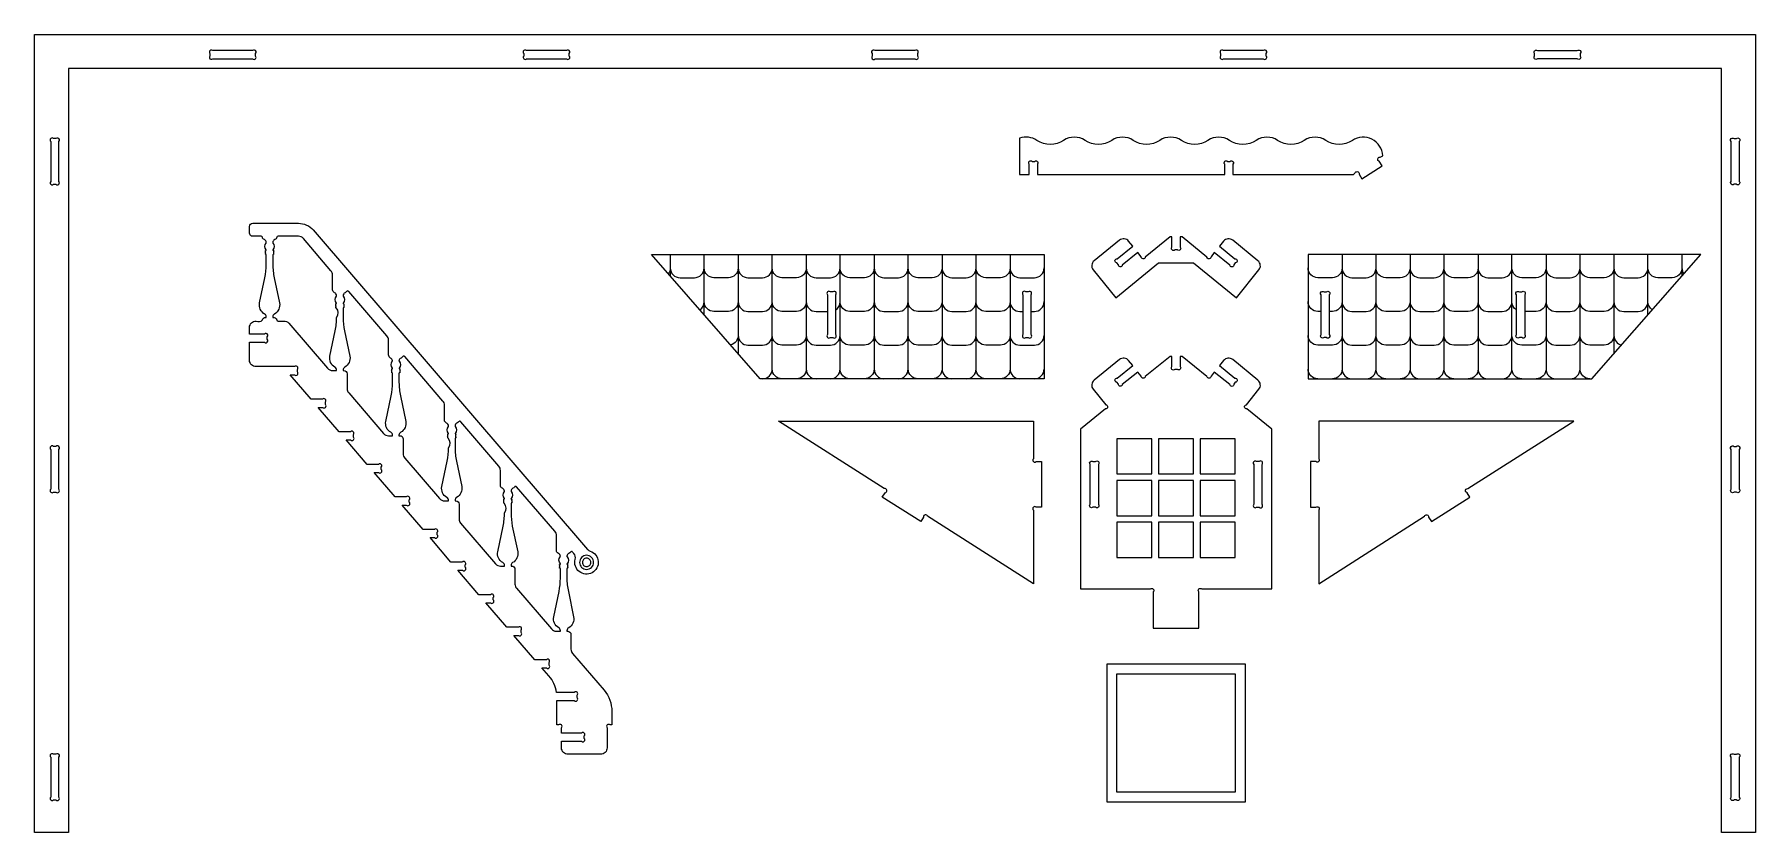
# Model space of a CAD drawing. Extents: x 9479 to 9938, y 971 to 1224.
# Drawn here: x 9598.6 to 9704.3, y 1059.1 to 1108.1 of the extents above; entities that cross this region are included whole.
import ezdxf

# ---------------------------------------------------------------- set-up
doc = ezdxf.new("R2010")
doc.units = 0
doc.header["$MEASUREMENT"] = 0
doc.layers.add('LAYER_1', color=18, linetype='CONTINUOUS')

msp = doc.modelspace()

# ---------------------------------------------------------------- linework, layer by layer
at = {"layer": 'LAYER_1'}
for points in [[(9702.18, 1106.01), (9600.68, 1106.01), (9600.68, 1059.11), (9598.58, 1059.11), (9598.58, 1108.11), (9704.28, 1108.11), (9704.28, 1059.11), (9702.18, 1059.11)], [(9643.16, 1086.96), (9636.47, 1094.6), (9660.59, 1094.6), (9660.59, 1086.96)], [(9694.22, 1086.96), (9700.91, 1094.6), (9676.8, 1094.6), (9676.8, 1086.96)], [(9665.05, 1081.12), (9667.21, 1081.12), (9667.21, 1083.28), (9665.05, 1083.28)], [(9667.61, 1081.12), (9669.77, 1081.12), (9669.77, 1083.28), (9667.61, 1083.28)], [(9670.17, 1081.12), (9672.33, 1081.12), (9672.33, 1083.28), (9670.17, 1083.28)], [(9665.05, 1078.56), (9667.21, 1078.56), (9667.21, 1080.72), (9665.05, 1080.72)], [(9667.61, 1078.56), (9669.77, 1078.56), (9669.77, 1080.72), (9667.61, 1080.72)], [(9670.17, 1078.56), (9672.33, 1078.56), (9672.33, 1080.72), (9670.17, 1080.72)], [(9665.05, 1076), (9667.21, 1076), (9667.21, 1078.16), (9665.05, 1078.16)], [(9667.61, 1076), (9669.77, 1076), (9669.77, 1078.16), (9667.61, 1078.16)], [(9670.17, 1076), (9672.33, 1076), (9672.33, 1078.16), (9670.17, 1078.16)], [(9664.45, 1069.46), (9672.93, 1069.46), (9672.93, 1060.98), (9664.45, 1060.98)], [(9665.05, 1068.86), (9672.33, 1068.86), (9672.33, 1061.58), (9665.05, 1061.58)]]:
    msp.add_lwpolyline(points, close=True, dxfattribs=at)
for points in [[(9609.53, 1106.61), (9611.98, 1106.61, 1), (9612.16, 1106.78), (9612.16, 1106.93, 1), (9611.98, 1107.11), (9609.53, 1107.11, 1), (9609.36, 1106.93), (9609.36, 1106.78, 1)], [(9628.81, 1106.61), (9631.25, 1106.61, 1), (9631.43, 1106.78), (9631.43, 1106.93, 1), (9631.25, 1107.11), (9628.81, 1107.11, 1), (9628.63, 1106.93), (9628.63, 1106.78, 1)], [(9650.21, 1106.61), (9652.65, 1106.61, 1), (9652.83, 1106.78), (9652.83, 1106.93, 1), (9652.65, 1107.11), (9650.21, 1107.11, 1), (9650.03, 1106.93), (9650.03, 1106.78, 1)], [(9671.61, 1106.61), (9674.05, 1106.61, 1), (9674.23, 1106.78), (9674.23, 1106.93, 1), (9674.05, 1107.11), (9671.61, 1107.11, 1), (9671.43, 1106.93), (9671.43, 1106.78, 1)], [(9690.88, 1107.11), (9693.33, 1107.11, -1), (9693.51, 1106.93), (9693.51, 1106.78, -1), (9693.33, 1106.61), (9690.88, 1106.61, -1), (9690.71, 1106.78), (9690.71, 1106.93, -1)], [(9599.58, 1101.53), (9599.58, 1099.08, 1), (9599.76, 1098.91), (9599.9, 1098.91, 1), (9600.08, 1099.08), (9600.08, 1101.53, 1), (9599.9, 1101.71), (9599.76, 1101.71, 1)], [(9671.68, 1099.51), (9671.68, 1100.14, -1), (9671.86, 1100.31), (9672.01, 1100.31, -1), (9672.18, 1100.14), (9672.18, 1099.51), (9679.58, 1099.51), (9679.68, 1099.58, -1), (9679.93, 1099.53), (9680.1, 1099.25), (9681.34, 1100.04), (9681.17, 1100.32, -1), (9681.22, 1100.56), (9681.38, 1100.66, 0.579603), (9679.52, 1101.6, -0.300981), (9677.89, 1101.6, 0.300981), (9676.56, 1101.6, -0.300981), (9674.93, 1101.6, 0.300981), (9673.61, 1101.6, -0.300981), (9671.97, 1101.6, 0.300981), (9670.65, 1101.6, -0.300981), (9669.02, 1101.6, 0.300981), (9667.69, 1101.6, -0.300981), (9666.06, 1101.6, 0.300981), (9664.74, 1101.6, -0.300981), (9663.1, 1101.6, 0.300981), (9661.78, 1101.6, -0.300981), (9660.15, 1101.6, 0.236244), (9659.08, 1101.73), (9659.08, 1099.51), (9659.68, 1099.51), (9659.68, 1100.14, -1), (9659.86, 1100.31), (9660.01, 1100.31, -1), (9660.18, 1100.14), (9660.18, 1099.51)], [(9703.28, 1101.53), (9703.28, 1099.08, -1), (9703.1, 1098.91), (9702.96, 1098.91, -1), (9702.78, 1099.08), (9702.78, 1101.53, -1), (9702.96, 1101.71), (9703.1, 1101.71, -1)], [(9630.66, 1067.21), (9631.73, 1067.21, 1), (9631.91, 1067.39), (9631.91, 1067.54, 1), (9631.73, 1067.71), (9630.64, 1067.71, 0.140614), (9630.18, 1068.72), (9629.75, 1069.21), (9630.02, 1069.21, 1), (9630.19, 1069.39), (9630.19, 1069.54, 1), (9630.02, 1069.71), (9629.32, 1069.71), (9628.03, 1071.21), (9628.3, 1071.21, 1), (9628.47, 1071.39), (9628.47, 1071.54, 1), (9628.3, 1071.71), (9627.6, 1071.71), (9626.31, 1073.21), (9626.58, 1073.21, 1), (9626.76, 1073.39), (9626.76, 1073.54, 1), (9626.58, 1073.71), (9625.88, 1073.71), (9624.59, 1075.21), (9624.86, 1075.21, 1), (9625.04, 1075.39), (9625.04, 1075.54, 1), (9624.86, 1075.71), (9624.16, 1075.71), (9622.88, 1077.21), (9623.14, 1077.21, 1), (9623.32, 1077.39), (9623.32, 1077.54, 1), (9623.14, 1077.71), (9622.45, 1077.71), (9621.16, 1079.21), (9621.42, 1079.21, 1), (9621.6, 1079.39), (9621.6, 1079.54, 1), (9621.42, 1079.71), (9620.73, 1079.71), (9619.44, 1081.21), (9619.71, 1081.21, 1), (9619.88, 1081.39), (9619.88, 1081.54, 1), (9619.71, 1081.71), (9619.01, 1081.71), (9617.72, 1083.21), (9617.99, 1083.21, 1), (9618.17, 1083.39), (9618.17, 1083.54, 1), (9617.99, 1083.71), (9617.29, 1083.71), (9616, 1085.21), (9616.27, 1085.21, 1), (9616.45, 1085.39), (9616.45, 1085.54, 1), (9616.27, 1085.71), (9615.57, 1085.71), (9614.28, 1087.21), (9614.55, 1087.21, 1), (9614.73, 1087.39), (9614.73, 1087.54, 1), (9614.55, 1087.71), (9612.19, 1087.71, -0.414214), (9611.79, 1088.11), (9611.79, 1089.21), (9612.7, 1089.21, 1), (9612.88, 1089.39), (9612.88, 1089.54, 1), (9612.7, 1089.71), (9611.79, 1089.71), (9611.79, 1090.11, -0.414214), (9612.19, 1090.51, 0.352171), (9612.58, 1090.58, -0.352171), (9612.78, 1090.73), (9612.82, 1090.73), (9612.82, 1090.77, 0.272519), (9612.72, 1090.94, -0.328849), (9612.41, 1091.62), (9612.74, 1093.17, 0.051698), (9612.82, 1093.99), (9612.82, 1094.57, 0.366837), (9612.81, 1094.59, -0.600564), (9612.78, 1094.66, 0.39765), (9612.78, 1094.69, -0.39765), (9612.78, 1094.75, 0.39765), (9612.78, 1094.77, -0.594353), (9612.8, 1094.85, 0.584261), (9612.82, 1094.88, -0.375636), (9612.81, 1095.3, 0.187098), (9612.82, 1095.33, 0.294683), (9612.7, 1095.51, -0.244569), (9612.58, 1095.65, 0.352171), (9612.5, 1095.71), (9611.99, 1095.71, -0.414214), (9611.79, 1095.91), (9611.79, 1096.31, -0.414214), (9611.99, 1096.51), (9614.79, 1096.51, -0.21865), (9615.7, 1096.1), (9632.54, 1076.49, 0.134714), (9632.72, 1076.38, -0.655406), (9632.83, 1075.06, -0.655406), (9631.79, 1075.88, 0.245805), (9631.71, 1076.24), (9631.63, 1076.33, 0.507332), (9631.5, 1076.32, -0.156752), (9631.41, 1076.24, 0.294683), (9631.28, 1076.07, 0.187098), (9631.29, 1076.04, -0.375636), (9631.29, 1075.61, 0.584261), (9631.3, 1075.58, -0.594353), (9631.32, 1075.51, 0.39765), (9631.32, 1075.48, -0.39765), (9631.32, 1075.42, 0.39765), (9631.32, 1075.39, -0.600564), (9631.3, 1075.32, 0.366837), (9631.28, 1075.3), (9631.28, 1074.73, 0.051698), (9631.37, 1073.91), (9631.69, 1072.35, -0.328849), (9631.39, 1071.68, 0.272519), (9631.28, 1071.5), (9631.28, 1071.47), (9631.33, 1071.47, -0.414214), (9631.53, 1071.27), (9631.53, 1070.36, 0.179323), (9631.63, 1070.1), (9633.56, 1067.85, -0.179323), (9634.04, 1066.54), (9634.04, 1065.71), (9633.93, 1065.71, 1), (9633.75, 1065.54), (9633.75, 1064.31, -0.414214), (9633.35, 1063.91), (9631.35, 1063.91, -0.414214), (9630.95, 1064.31), (9630.95, 1064.71), (9632.17, 1064.71, 1), (9632.35, 1064.89), (9632.35, 1065.04, 1), (9632.17, 1065.21), (9630.95, 1065.21), (9630.95, 1065.54, 1), (9630.77, 1065.71), (9630.66, 1065.71)], [(9613.46, 1095.65, -0.251154), (9613.34, 1095.51, 0.294683), (9613.22, 1095.33, 0.187098), (9613.23, 1095.3, -0.375636), (9613.23, 1094.88, 0.584261), (9613.24, 1094.85, -0.594353), (9613.26, 1094.77, 0.39765), (9613.26, 1094.75, -0.39765), (9613.26, 1094.69, 0.39765), (9613.26, 1094.66, -0.600564), (9613.24, 1094.59, 0.366837), (9613.22, 1094.57), (9613.22, 1093.99, 0.051698), (9613.31, 1093.17), (9613.63, 1091.62, -0.328849), (9613.32, 1090.94, 0.272519), (9613.22, 1090.77), (9613.22, 1090.73, -0.352171), (9613.46, 1090.58, 0.352171), (9613.54, 1090.51), (9613.9, 1090.51, -0.21865), (9614.21, 1090.38), (9616.58, 1087.61, 0.21865), (9616.89, 1087.47), (9617.14, 1087.47), (9617.14, 1087.5, 0.272519), (9617.03, 1087.68, -0.328849), (9616.73, 1088.35), (9617.05, 1089.91, 0.051698), (9617.14, 1090.73, 0.366837), (9617.12, 1091.32, -0.600564), (9617.1, 1091.39, 0.39765), (9617.1, 1091.42, -0.39765), (9617.1, 1091.48, 0.39765), (9617.1, 1091.51, -0.594353), (9617.12, 1091.58, 0.584261), (9617.13, 1091.61, -0.375636), (9617.13, 1092.04, 0.187098), (9617.14, 1092.07, 0.294683), (9617.01, 1092.24, -0.302722), (9616.89, 1092.43), (9616.89, 1093.34, 0.179323), (9616.79, 1093.6), (9615.1, 1095.58, 0.21865), (9614.79, 1095.71), (9613.54, 1095.71, 0.352171)], [(9668.94, 1095.68), (9668.94, 1095.05, -1), (9668.77, 1094.88), (9668.62, 1094.88, -1), (9668.44, 1095.05), (9668.44, 1095.68), (9668.33, 1095.68), (9666.8, 1094.44, -1), (9666.55, 1094.46), (9666.35, 1094.71), (9665.39, 1093.94, -1), (9665.15, 1093.97), (9665.05, 1094.08, -1), (9665.08, 1094.33), (9666.03, 1095.1), (9665.78, 1095.41, 0.414214), (9665.22, 1095.47), (9663.66, 1094.21, 0.414214), (9663.6, 1093.65), (9664.99, 1091.94), (9667.62, 1094.08), (9669.76, 1094.08), (9672.4, 1091.94), (9673.78, 1093.65, 0.414214), (9673.72, 1094.21), (9672.17, 1095.47, 0.414214), (9671.61, 1095.41), (9671.35, 1095.1), (9672.3, 1094.33, -1), (9672.33, 1094.08), (9672.24, 1093.97, -1), (9671.99, 1093.94), (9671.04, 1094.71), (9670.84, 1094.46, -1), (9670.59, 1094.44), (9669.06, 1095.68)], [(9620.56, 1087.32, -0.600564), (9620.53, 1087.39, 0.39765), (9620.53, 1087.42, -0.39765), (9620.53, 1087.48, 0.39765), (9620.53, 1087.51, -0.594353), (9620.56, 1087.58, 0.584261), (9620.57, 1087.61, -0.375636), (9620.56, 1088.04, 0.187098), (9620.57, 1088.07, 0.294683), (9620.45, 1088.24, -0.302722), (9620.33, 1088.43), (9620.33, 1089.34, 0.179323), (9620.23, 1089.6), (9617.88, 1092.33, 0.507332), (9617.75, 1092.32, -0.156752), (9617.66, 1092.24, 0.294683), (9617.54, 1092.07, 0.187098), (9617.55, 1092.04, -0.375636), (9617.54, 1091.61, 0.584261), (9617.55, 1091.58, -0.594353), (9617.58, 1091.51, 0.39765), (9617.58, 1091.48, -0.39765), (9617.58, 1091.42, 0.39765), (9617.58, 1091.39, -0.600564), (9617.55, 1091.32, 0.366837), (9617.54, 1091.3), (9617.54, 1090.73, 0.051698), (9617.62, 1089.91), (9617.95, 1088.35, -0.328849), (9617.64, 1087.68, 0.272519), (9617.54, 1087.5), (9617.54, 1087.47), (9617.58, 1087.47, -0.414214), (9617.78, 1087.27), (9617.78, 1086.36, 0.179323), (9617.88, 1086.1), (9620.02, 1083.61, 0.21865), (9620.32, 1083.47), (9620.57, 1083.47), (9620.57, 1083.5, 0.272519), (9620.47, 1083.68, -0.328849), (9620.16, 1084.35), (9620.49, 1085.91, 0.051698), (9620.57, 1086.73), (9620.57, 1087.3, 0.366837)], [(9647.29, 1092.12), (9647.29, 1089.68, 1), (9647.46, 1089.5), (9647.61, 1089.5, 1), (9647.79, 1089.68), (9647.79, 1092.12, 1), (9647.61, 1092.3), (9647.46, 1092.3, 1)], [(9659.29, 1092.12), (9659.29, 1089.68, 1), (9659.46, 1089.5), (9659.61, 1089.5, 1), (9659.79, 1089.68), (9659.79, 1092.12, 1), (9659.61, 1092.3), (9659.46, 1092.3, 1)], [(9678.1, 1092.12), (9678.1, 1089.68, -1), (9677.92, 1089.5), (9677.78, 1089.5, -1), (9677.6, 1089.68), (9677.6, 1092.12, -1), (9677.78, 1092.3), (9677.92, 1092.3, -1)], [(9690.1, 1092.12), (9690.1, 1089.68, -1), (9689.92, 1089.5), (9689.78, 1089.5, -1), (9689.6, 1089.68), (9689.6, 1092.12, -1), (9689.78, 1092.3), (9689.92, 1092.3, -1)], [(9623.93, 1081.91, 0.051698), (9624.01, 1082.73, 0.366837), (9623.99, 1083.32, -0.600564), (9623.97, 1083.39, 0.39765), (9623.97, 1083.42, -0.39765), (9623.97, 1083.48, 0.39765), (9623.97, 1083.51, -0.594353), (9623.99, 1083.58, 0.584261), (9624, 1083.61, -0.375636), (9624, 1084.04, 0.187098), (9624.01, 1084.07, 0.294683), (9623.89, 1084.24, -0.302722), (9623.76, 1084.43), (9623.76, 1085.34, 0.179323), (9623.67, 1085.6), (9621.32, 1088.33, 0.507332), (9621.19, 1088.32, -0.156752), (9621.1, 1088.24, 0.294683), (9620.97, 1088.07, 0.187098), (9620.98, 1088.04, -0.375636), (9620.98, 1087.61, 0.584261), (9620.99, 1087.58, -0.594353), (9621.02, 1087.51, 0.39765), (9621.02, 1087.48, -0.39765), (9621.02, 1087.42, 0.39765), (9621.02, 1087.39, -0.600564), (9620.99, 1087.32, 0.366837), (9620.97, 1087.3), (9620.97, 1086.73, 0.051698), (9621.06, 1085.91), (9621.38, 1084.35, -0.328849), (9621.08, 1083.68, 0.272519), (9620.97, 1083.5), (9620.97, 1083.47), (9621.02, 1083.47, -0.414214), (9621.22, 1083.27), (9621.22, 1082.36, 0.179323), (9621.32, 1082.1), (9623.46, 1079.61, 0.21865), (9623.76, 1079.47), (9624.01, 1079.47), (9624.01, 1079.5, 0.272519), (9623.91, 1079.68, -0.328849), (9623.6, 1080.35)], [(9670.09, 1071.66), (9670.09, 1073.88, -1), (9670.27, 1074.06), (9674.57, 1074.06), (9674.57, 1083.88), (9673.04, 1085.12, -1), (9673.01, 1085.37), (9673.78, 1086.32, 0.414214), (9673.72, 1086.88), (9672.17, 1088.14, 0.414214), (9671.61, 1088.08), (9671.35, 1087.77), (9672.3, 1087, -1), (9672.33, 1086.75), (9672.24, 1086.64, -1), (9671.99, 1086.61), (9671.04, 1087.38), (9670.84, 1087.13, -1), (9670.59, 1087.11), (9669.06, 1088.34), (9668.94, 1088.34), (9668.94, 1087.72, -1), (9668.77, 1087.54), (9668.62, 1087.54, -1), (9668.44, 1087.72), (9668.44, 1088.34), (9668.33, 1088.34), (9666.8, 1087.11, -1), (9666.55, 1087.13), (9666.35, 1087.38), (9665.39, 1086.61, -1), (9665.15, 1086.64), (9665.05, 1086.75, -1), (9665.08, 1087), (9666.03, 1087.77), (9665.78, 1088.08, 0.414214), (9665.22, 1088.14), (9663.66, 1086.88, 0.414214), (9663.6, 1086.32), (9664.37, 1085.37, -1), (9664.35, 1085.12), (9662.82, 1083.88), (9662.82, 1074.06), (9667.12, 1074.06, -1), (9667.29, 1073.88), (9667.29, 1071.66)], [(9627.45, 1078.73, 0.366837), (9627.43, 1079.32, -0.600564), (9627.41, 1079.39, 0.39765), (9627.41, 1079.42, -0.39765), (9627.41, 1079.48, 0.39765), (9627.41, 1079.51, -0.594353), (9627.43, 1079.58, 0.584261), (9627.44, 1079.61, -0.375636), (9627.44, 1080.04, 0.187098), (9627.45, 1080.07, 0.294683), (9627.32, 1080.24, -0.302722), (9627.2, 1080.43), (9627.2, 1081.34, 0.179323), (9627.1, 1081.6), (9624.76, 1084.33, 0.507332), (9624.63, 1084.32, -0.156752), (9624.53, 1084.24, 0.294683), (9624.41, 1084.07, 0.187098), (9624.42, 1084.04, -0.375636), (9624.42, 1083.61, 0.584261), (9624.43, 1083.58, -0.594353), (9624.45, 1083.51, 0.39765), (9624.45, 1083.48, -0.39765), (9624.45, 1083.42, 0.39765), (9624.45, 1083.39, -0.600564), (9624.43, 1083.32, 0.366837), (9624.41, 1083.3), (9624.41, 1082.73, 0.051698), (9624.5, 1081.91), (9624.82, 1080.35, -0.328849), (9624.51, 1079.68, 0.272519), (9624.41, 1079.5), (9624.41, 1079.47), (9624.46, 1079.47, -0.414214), (9624.66, 1079.27), (9624.66, 1078.36, 0.179323), (9624.75, 1078.1), (9626.89, 1075.61, 0.21865), (9627.2, 1075.47), (9627.45, 1075.47), (9627.45, 1075.5, 0.272519), (9627.34, 1075.68, -0.328849), (9627.04, 1076.35), (9627.36, 1077.91, 0.051698)], [(9660.43, 1079.08), (9660.11, 1079.08, 1), (9659.93, 1078.9), (9659.93, 1074.37), (9653.43, 1078.52, 1), (9653.19, 1078.47), (9653.01, 1078.2), (9650.65, 1079.7), (9650.83, 1079.97, 1), (9650.77, 1080.22), (9644.27, 1084.37), (9659.93, 1084.37), (9659.93, 1082.06, 1), (9660.11, 1081.88), (9660.43, 1081.88)], [(9676.95, 1079.08), (9677.27, 1079.08, -1), (9677.45, 1078.9), (9677.45, 1074.37), (9683.95, 1078.52, -1), (9684.2, 1078.47), (9684.37, 1078.2), (9686.73, 1079.7), (9686.56, 1079.97, -1), (9686.61, 1080.22), (9693.12, 1084.37), (9677.45, 1084.37), (9677.45, 1082.06, -1), (9677.27, 1081.88), (9676.95, 1081.88)], [(9599.58, 1082.63), (9599.58, 1080.18, 1), (9599.76, 1080.01), (9599.9, 1080.01, 1), (9600.08, 1080.18), (9600.08, 1082.63, 1), (9599.9, 1082.81), (9599.76, 1082.81, 1)], [(9703.28, 1082.63), (9703.28, 1080.18, -1), (9703.1, 1080.01), (9702.96, 1080.01, -1), (9702.78, 1080.18), (9702.78, 1082.63, -1), (9702.96, 1082.81), (9703.1, 1082.81, -1)], [(9663.92, 1081.7), (9663.92, 1079.26, -1), (9663.74, 1079.08), (9663.59, 1079.08, -1), (9663.42, 1079.26), (9663.42, 1081.7, -1), (9663.59, 1081.88), (9663.74, 1081.88, -1)], [(9673.47, 1081.7), (9673.47, 1079.26, 1), (9673.64, 1079.08), (9673.79, 1079.08, 1), (9673.97, 1079.26), (9673.97, 1081.7, 1), (9673.79, 1081.88), (9673.64, 1081.88, 1)], [(9630.88, 1075.3, 0.366837), (9630.87, 1075.32, -0.600564), (9630.84, 1075.39, 0.39765), (9630.84, 1075.42, -0.39765), (9630.84, 1075.48, 0.39765), (9630.84, 1075.51, -0.594353), (9630.87, 1075.58, 0.584261), (9630.88, 1075.61, -0.375636), (9630.87, 1076.04, 0.187098), (9630.88, 1076.07, 0.294683), (9630.76, 1076.24, -0.302722), (9630.64, 1076.43), (9630.64, 1077.34, 0.179323), (9630.54, 1077.6), (9628.19, 1080.33, 0.507332), (9628.06, 1080.32, -0.156752), (9627.97, 1080.24, 0.294683), (9627.85, 1080.07, 0.187098), (9627.86, 1080.04, -0.375636), (9627.85, 1079.61, 0.584261), (9627.86, 1079.58, -0.594353), (9627.89, 1079.51, 0.39765), (9627.89, 1079.48, -0.39765), (9627.89, 1079.42, 0.39765), (9627.89, 1079.39, -0.600564), (9627.86, 1079.32, 0.366837), (9627.85, 1079.3), (9627.85, 1078.73, 0.051698), (9627.93, 1077.91), (9628.26, 1076.35, -0.328849), (9627.95, 1075.68, 0.272519), (9627.85, 1075.5), (9627.85, 1075.47), (9627.89, 1075.47, -0.414214), (9628.09, 1075.27), (9628.09, 1074.36, 0.179323), (9628.19, 1074.1), (9630.33, 1071.61, 0.21865), (9630.63, 1071.47), (9630.88, 1071.47), (9630.88, 1071.5, 0.272519), (9630.78, 1071.68, -0.328849), (9630.47, 1072.35), (9630.8, 1073.91, 0.051698), (9630.88, 1074.73)], [(9632.49, 1076.13, 0.414214), (9632.06, 1075.69, 0.414214), (9632.49, 1075.26, 0.414214), (9632.92, 1075.69, 0.414214)], [(9632.49, 1075.95, 0.414214), (9632.23, 1075.69, 0.414214), (9632.49, 1075.44, 0.414214), (9632.75, 1075.69, 0.414214)], [(9599.58, 1063.73), (9599.58, 1061.28, 1), (9599.76, 1061.11), (9599.9, 1061.11, 1), (9600.08, 1061.28), (9600.08, 1063.73, 1), (9599.9, 1063.91), (9599.76, 1063.91, 1)], [(9703.28, 1063.73), (9703.28, 1061.28, -1), (9703.1, 1061.11), (9702.96, 1061.11, -1), (9702.78, 1061.28), (9702.78, 1063.73, -1), (9702.96, 1063.91), (9703.1, 1063.91, -1)]]:
    msp.add_lwpolyline(points, format="xyb", close=True, dxfattribs=at)
for points in [[(9637.63, 1094.6), (9637.63, 1093.28)], [(9639.71, 1090.9), (9639.71, 1094.6)], [(9641.8, 1094.6), (9641.8, 1088.51)], [(9695.58, 1094.6), (9695.58, 1088.51)], [(9697.67, 1090.9), (9697.67, 1094.6)], [(9699.76, 1094.6), (9699.76, 1093.28)]]:
    msp.add_lwpolyline(points, dxfattribs=at)
for points in [[(9643.29, 1086.96, 0.414214), (9643.89, 1087.56), (9643.89, 1094.6)], [(9645.98, 1094.6), (9645.98, 1087.56, -0.414214), (9645.38, 1086.96)], [(9648.66, 1086.96, -0.414214), (9648.06, 1087.56), (9648.06, 1094.6)], [(9650.15, 1094.6), (9650.15, 1087.56, -0.414214), (9649.55, 1086.96)], [(9651.64, 1086.96, 0.414214), (9652.24, 1087.56), (9652.24, 1094.6)], [(9654.32, 1094.6), (9654.32, 1087.56, -0.414214), (9653.72, 1086.96)], [(9657.01, 1086.96, -0.414214), (9656.41, 1087.56), (9656.41, 1094.6)], [(9658.5, 1094.6), (9658.5, 1087.56, 0.414214), (9659.1, 1086.96)], [(9678.89, 1094.6), (9678.89, 1087.56, -0.414214), (9678.29, 1086.96)], [(9681.57, 1086.96, -0.414214), (9680.97, 1087.56), (9680.97, 1094.6)], [(9683.06, 1094.6), (9683.06, 1087.56, -0.414214), (9682.46, 1086.96)], [(9684.55, 1086.96, 0.414214), (9685.15, 1087.56), (9685.15, 1094.6)], [(9687.24, 1094.6), (9687.24, 1087.56, 0.414214), (9687.84, 1086.96)], [(9689.92, 1086.96, -0.414214), (9689.32, 1087.56), (9689.32, 1094.6)], [(9691.41, 1094.6), (9691.41, 1087.56, -0.414214), (9690.81, 1086.96)], [(9694.1, 1086.96, -0.414214), (9693.5, 1087.56), (9693.5, 1094.6)], [(9637.63, 1093.77, -0.159509), (9637.51, 1093.41)], [(9637.63, 1093.77, 0.414214), (9638.23, 1093.17), (9639.11, 1093.17, 0.414214), (9639.71, 1093.77)], [(9641.8, 1093.77, -0.414214), (9641.2, 1093.17), (9640.31, 1093.17, -0.414214), (9639.71, 1093.77)], [(9641.8, 1093.77, 0.414214), (9642.4, 1093.17), (9643.29, 1093.17, 0.414214), (9643.89, 1093.77)], [(9645.98, 1093.77, -0.414214), (9645.38, 1093.17), (9644.49, 1093.17, -0.414214), (9643.89, 1093.77)], [(9645.98, 1093.77, 0.414214), (9646.58, 1093.17), (9647.46, 1093.17, 0.414214), (9648.06, 1093.77)], [(9650.15, 1093.77, -0.414214), (9649.55, 1093.17), (9648.66, 1093.17, -0.414214), (9648.06, 1093.77)], [(9650.15, 1093.77, 0.414214), (9650.75, 1093.17), (9651.64, 1093.17, 0.414214), (9652.24, 1093.77)], [(9654.32, 1093.77, -0.414214), (9653.72, 1093.17), (9652.84, 1093.17, -0.414214), (9652.24, 1093.77)], [(9654.32, 1093.77, 0.414214), (9654.92, 1093.17), (9655.81, 1093.17, 0.414214), (9656.41, 1093.77)], [(9658.5, 1093.77, -0.414214), (9657.9, 1093.17), (9657.01, 1093.17, -0.414214), (9656.41, 1093.77)], [(9658.5, 1093.77, 0.414214), (9659.1, 1093.17), (9659.99, 1093.17, 0.414214), (9660.59, 1093.77)], [(9678.89, 1093.77, -0.414214), (9678.29, 1093.17), (9677.4, 1093.17, -0.414214), (9676.8, 1093.77)], [(9678.89, 1093.77, 0.414214), (9679.49, 1093.17), (9680.37, 1093.17, 0.414214), (9680.97, 1093.77)], [(9683.06, 1093.77, -0.414214), (9682.46, 1093.17), (9681.57, 1093.17, -0.414214), (9680.97, 1093.77)], [(9683.06, 1093.77, 0.414214), (9683.66, 1093.17), (9684.55, 1093.17, 0.414214), (9685.15, 1093.77)], [(9687.24, 1093.77, -0.414214), (9686.64, 1093.17), (9685.75, 1093.17, -0.414214), (9685.15, 1093.77)], [(9687.24, 1093.77, 0.414214), (9687.84, 1093.17), (9688.72, 1093.17, 0.414214), (9689.32, 1093.77)], [(9691.41, 1093.77, -0.414214), (9690.81, 1093.17), (9689.92, 1093.17, -0.414214), (9689.32, 1093.77)], [(9691.41, 1093.77, 0.414214), (9692.01, 1093.17), (9692.9, 1093.17, 0.414214), (9693.5, 1093.77)], [(9695.58, 1093.77, -0.414214), (9694.98, 1093.17), (9694.1, 1093.17, -0.414214), (9693.5, 1093.77)], [(9695.58, 1093.77, 0.414214), (9696.18, 1093.17), (9697.07, 1093.17, 0.414214), (9697.67, 1093.77)], [(9699.76, 1093.77, -0.414214), (9699.16, 1093.17), (9698.27, 1093.17, -0.414214), (9697.67, 1093.77)], [(9699.76, 1093.77, 0.159509), (9699.87, 1093.41)], [(9639.45, 1091.2, 0.249891), (9639.71, 1091.7)], [(9641.8, 1091.7, -0.414214), (9641.2, 1091.1), (9640.31, 1091.1, -0.414214), (9639.71, 1091.7)], [(9641.8, 1091.7, 0.414214), (9642.4, 1091.1), (9643.29, 1091.1, 0.414214), (9643.89, 1091.7)], [(9645.98, 1091.7, -0.414214), (9645.38, 1091.1), (9644.49, 1091.1, -0.414214), (9643.89, 1091.7)], [(9645.98, 1091.7, 0.414214), (9646.58, 1091.1), (9647.29, 1091.1)], [(9647.79, 1091.19, 0.255564), (9648.06, 1091.7)], [(9650.15, 1091.7, -0.414214), (9649.55, 1091.1), (9648.66, 1091.1, -0.414214), (9648.06, 1091.7)], [(9650.15, 1091.7, 0.414214), (9650.75, 1091.1), (9651.64, 1091.1, 0.414214), (9652.24, 1091.7)], [(9654.32, 1091.7, -0.414214), (9653.72, 1091.1), (9652.84, 1091.1, -0.414214), (9652.24, 1091.7)], [(9654.32, 1091.7, 0.414214), (9654.92, 1091.1), (9655.81, 1091.1, 0.414214), (9656.41, 1091.7)], [(9658.5, 1091.7, -0.414214), (9657.9, 1091.1), (9657.01, 1091.1, -0.414214), (9656.41, 1091.7)], [(9658.5, 1091.7, 0.414214), (9659.1, 1091.1), (9659.29, 1091.1)], [(9659.79, 1091.1), (9659.99, 1091.1, 0.414214), (9660.59, 1091.7)], [(9677.6, 1091.1), (9677.4, 1091.1, -0.414214), (9676.8, 1091.7)], [(9678.89, 1091.7, -0.414214), (9678.29, 1091.1), (9678.1, 1091.1)], [(9678.89, 1091.7, 0.414214), (9679.49, 1091.1), (9680.37, 1091.1, 0.414214), (9680.97, 1091.7)], [(9683.06, 1091.7, -0.414214), (9682.46, 1091.1), (9681.57, 1091.1, -0.414214), (9680.97, 1091.7)], [(9683.06, 1091.7, 0.414214), (9683.66, 1091.1), (9684.55, 1091.1, 0.414214), (9685.15, 1091.7)], [(9687.24, 1091.7, -0.414214), (9686.64, 1091.1), (9685.75, 1091.1, -0.414214), (9685.15, 1091.7)], [(9687.24, 1091.7, 0.414214), (9687.84, 1091.1), (9688.72, 1091.1, 0.414214), (9689.32, 1091.7)], [(9689.6, 1091.19, -0.255564), (9689.32, 1091.7)], [(9691.41, 1091.7, -0.414214), (9690.81, 1091.1), (9690.1, 1091.1)], [(9691.41, 1091.7, 0.414214), (9692.01, 1091.1), (9692.9, 1091.1, 0.414214), (9693.5, 1091.7)], [(9695.58, 1091.7, -0.414214), (9694.98, 1091.1), (9694.1, 1091.1, -0.414214), (9693.5, 1091.7)], [(9695.58, 1091.7, 0.414214), (9696.18, 1091.1), (9697.07, 1091.1, 0.414214), (9697.67, 1091.7)], [(9697.94, 1091.2, -0.249891), (9697.67, 1091.7)], [(9641.8, 1089.63, -0.349089), (9641.34, 1089.04)], [(9641.8, 1089.63, 0.414214), (9642.4, 1089.03), (9643.29, 1089.03, 0.414214), (9643.89, 1089.63)], [(9645.98, 1089.63, -0.414214), (9645.38, 1089.03), (9644.49, 1089.03, -0.414214), (9643.89, 1089.63)], [(9645.98, 1089.63, 0.414214), (9646.58, 1089.03), (9647.46, 1089.03, 0.414214), (9648.06, 1089.63)], [(9650.15, 1089.63, -0.414214), (9649.55, 1089.03), (9648.66, 1089.03, -0.414214), (9648.06, 1089.63)], [(9650.15, 1089.63, 0.414214), (9650.75, 1089.03), (9651.64, 1089.03, 0.414214), (9652.24, 1089.63)], [(9654.32, 1089.63, -0.414214), (9653.72, 1089.03), (9652.84, 1089.03, -0.414214), (9652.24, 1089.63)], [(9654.32, 1089.63, 0.414214), (9654.92, 1089.03), (9655.81, 1089.03, 0.414214), (9656.41, 1089.63)], [(9658.5, 1089.63, -0.414214), (9657.9, 1089.03), (9657.01, 1089.03, -0.414214), (9656.41, 1089.63)], [(9658.5, 1089.63, 0.414214), (9659.1, 1089.03), (9659.99, 1089.03, 0.414214), (9660.59, 1089.63)], [(9678.89, 1089.63, -0.414214), (9678.29, 1089.03), (9677.4, 1089.03, -0.414214), (9676.8, 1089.63)], [(9678.89, 1089.63, 0.414214), (9679.49, 1089.03), (9680.37, 1089.03, 0.414214), (9680.97, 1089.63)], [(9683.06, 1089.63, -0.414214), (9682.46, 1089.03), (9681.57, 1089.03, -0.414214), (9680.97, 1089.63)], [(9683.06, 1089.63, 0.414214), (9683.66, 1089.03), (9684.55, 1089.03, 0.414214), (9685.15, 1089.63)], [(9687.24, 1089.63, -0.414214), (9686.64, 1089.03), (9685.75, 1089.03, -0.414214), (9685.15, 1089.63)], [(9687.24, 1089.63, 0.414214), (9687.84, 1089.03), (9688.72, 1089.03, 0.414214), (9689.32, 1089.63)], [(9691.41, 1089.63, -0.414214), (9690.81, 1089.03), (9689.92, 1089.03, -0.414214), (9689.32, 1089.63)], [(9691.41, 1089.63, 0.414214), (9692.01, 1089.03), (9692.9, 1089.03, 0.414214), (9693.5, 1089.63)], [(9695.58, 1089.63, -0.414214), (9694.98, 1089.03), (9694.1, 1089.03, -0.414214), (9693.5, 1089.63)], [(9695.58, 1089.63, 0.349089), (9696.05, 1089.04)], [(9644.49, 1086.96, -0.414214), (9643.89, 1087.56)], [(9645.98, 1087.56, 0.414214), (9646.58, 1086.96)], [(9647.46, 1086.96, 0.414214), (9648.06, 1087.56)], [(9650.15, 1087.56, 0.414214), (9650.75, 1086.96)], [(9652.84, 1086.96, -0.414214), (9652.24, 1087.56)], [(9654.32, 1087.56, 0.414214), (9654.92, 1086.96)], [(9655.81, 1086.96, 0.414214), (9656.41, 1087.56)], [(9658.5, 1087.56, -0.414214), (9657.9, 1086.96)], [(9659.99, 1086.96, 0.414214), (9660.59, 1087.56)], [(9677.4, 1086.96, -0.414214), (9676.8, 1087.56)], [(9678.89, 1087.56, 0.414214), (9679.49, 1086.96)], [(9680.37, 1086.96, 0.414214), (9680.97, 1087.56)], [(9683.06, 1087.56, 0.414214), (9683.66, 1086.96)], [(9685.75, 1086.96, -0.414214), (9685.15, 1087.56)], [(9687.24, 1087.56, -0.414214), (9686.64, 1086.96)], [(9688.72, 1086.96, 0.414214), (9689.32, 1087.56)], [(9691.41, 1087.56, 0.414214), (9692.01, 1086.96)], [(9692.9, 1086.96, 0.414214), (9693.5, 1087.56)]]:
    msp.add_lwpolyline(points, format="xyb", dxfattribs=at)

doc.saveas('drawing.dxf')
